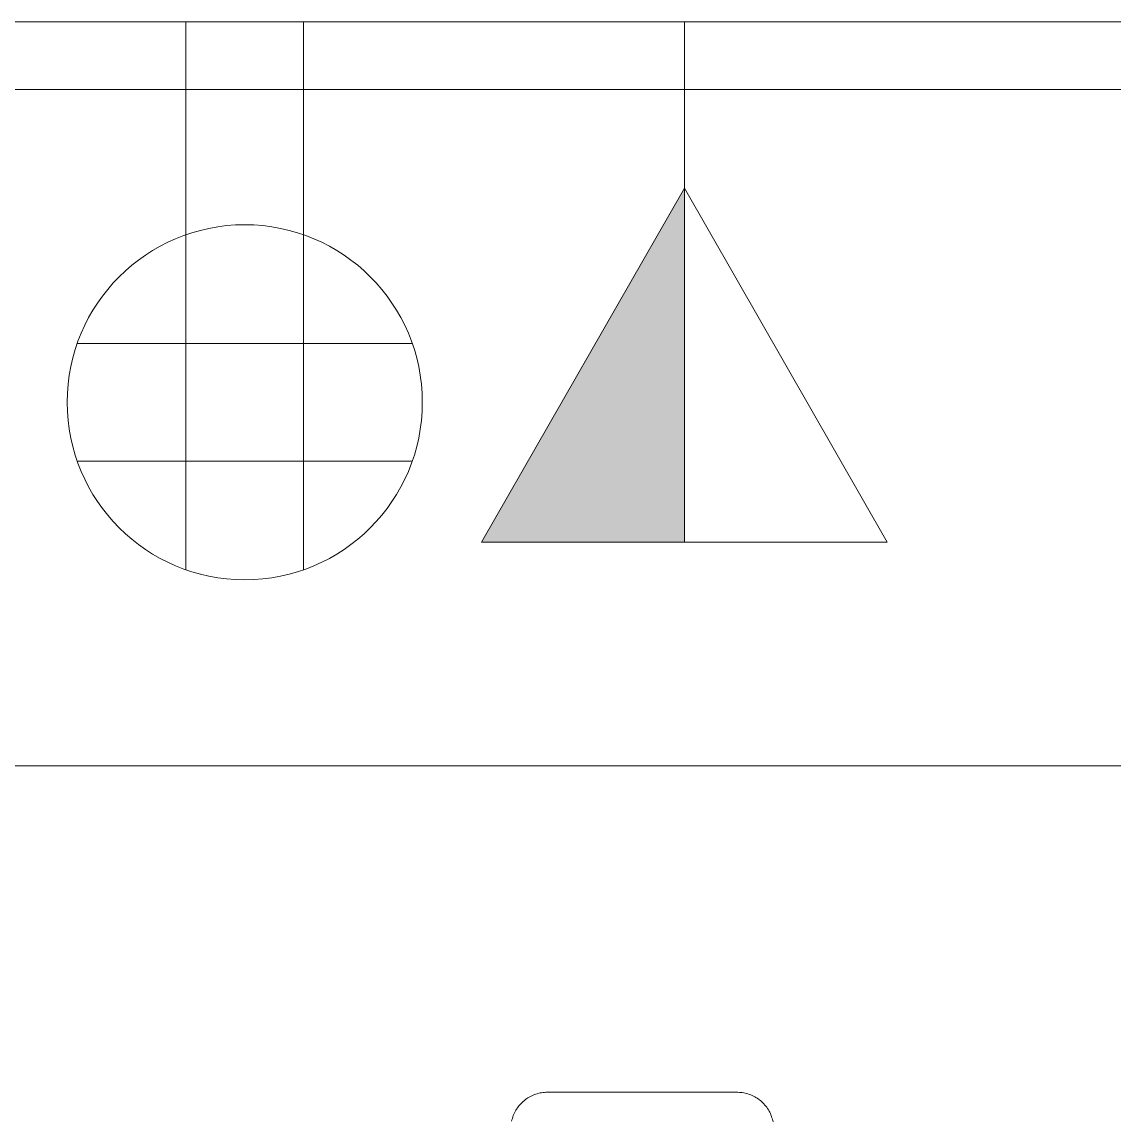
# Model space of a CAD drawing. Header units: inches. Extents: x 1 to 4637, y -664 to 702.
# Drawn here: x 1089.45 to 1121.74, y -316.85 to -284.35 of the extents above; entities that cross this region are included whole.
import ezdxf

# ---------------------------------------------------------------- set-up
doc = ezdxf.new("R2010")
doc.units = ezdxf.units.IN
doc.header["$MEASUREMENT"] = 0
for name, color, linetype, lineweight in [('A-ANNO-NOTE', 131, 'Continuous', 20), ('I-FURN', 30, 'Continuous', 9), ('I-WALL', 2, 'Continuous', 9)]:
    doc.layers.add(name, color=color, linetype=linetype, lineweight=lineweight)

# ---------------------------------------------------------------- blocks, each defined once
blk = doc.blocks.new('Desk - Group 3 - Typical-2416233-New Construction - Tel_Data_Elec Plan')
at = {"layer": 'I-FURN'}
for p, q in [((0, 0), (0, -48)), ((20, -48), (20, 0)), ((29.65, -13.99), (29.65, -19.598))]:
    blk.add_line(p, q, dxfattribs=at)
at = {"layer": 'I-FURN', "flags": 128}
for points in [[(30.528, -12.927), (30.486, -12.936), (30.444, -12.947), (30.403, -12.959), (30.362, -12.973), (30.321, -12.989), (30.282, -13.006), (30.243, -13.025), (30.204, -13.045), (30.167, -13.067), (30.131, -13.09), (30.095, -13.115), (30.061, -13.141), (30.027, -13.169), (29.995, -13.198), (29.964, -13.228), (29.934, -13.259), (29.905, -13.292), (29.878, -13.325), (29.852, -13.36), (29.828, -13.396), (29.805, -13.432), (29.783, -13.47), (29.763, -13.508), (29.745, -13.547), (29.728, -13.587), (29.712, -13.628), (29.699, -13.669), (29.687, -13.71), (29.676, -13.752), (29.668, -13.795), (29.661, -13.837), (29.655, -13.88), (29.652, -13.923), (29.65, -13.967), (29.65, -13.99)], [(29.65, -19.598), (29.651, -19.642), (29.653, -19.685), (29.658, -19.728), (29.664, -19.771), (29.671, -19.813), (29.681, -19.856), (29.692, -19.897), (29.705, -19.939), (29.719, -19.98), (29.735, -20.02), (29.753, -20.059), (29.772, -20.098), (29.793, -20.136), (29.815, -20.173), (29.839, -20.209), (29.864, -20.245), (29.891, -20.279), (29.918, -20.312), (29.948, -20.344), (29.978, -20.375), (30.01, -20.404), (30.043, -20.432), (30.076, -20.459), (30.111, -20.485), (30.147, -20.509), (30.184, -20.532), (30.222, -20.553), (30.261, -20.572), (30.3, -20.59), (30.34, -20.607), (30.381, -20.622), (30.422, -20.635), (30.463, -20.647), (30.506, -20.657)]]:
    blk.add_lwpolyline(points, dxfattribs=at)

msp = doc.modelspace()

# ---------------------------------------------------------------- hatches: boundary and pattern name
at = {"layer": 'A-ANNO-NOTE', "lineweight": 9}
msp.add_hatch(color=256, dxfattribs=at).paths.add_polyline_path([(1109.036, -299.731), (1109.036, -289.271), (1103.036, -299.731)], flags=0)

# ---------------------------------------------------------------- linework, layer by layer
at = {"layer": 'A-ANNO-NOTE'}
for p, q in [((1094.297, -284.353), (1094.297, -300.551)), ((1097.781, -284.353), (1097.781, -300.551)), ((1109.036, -284.353), (1109.036, -299.731)), ((1109.036, -289.271), (1103.036, -299.731)), ((1109.036, -289.271), (1103.036, -299.731)), ((1109.036, -299.731), (1109.036, -289.271)), ((1109.036, -289.271), (1115.036, -299.731)), ((1091.087, -293.857), (1100.992, -293.857)), ((1091.087, -297.341), (1100.992, -297.341)), ((1103.036, -299.731), (1109.036, -299.731)), ((1103.036, -299.731), (1115.036, -299.731))]:
    msp.add_line(p, q, dxfattribs=at)
msp.add_circle((1096.039, -295.599), 5.25, dxfattribs=at)
at = {"layer": 'I-WALL', "color": 250, "lineweight": 20}
msp.add_line((1048.036, -284.353), (1290.286, -284.353), dxfattribs=at)

# ---------------------------------------------------------------- block references
at = {"layer": 'I-FURN', "rotation": 269.9999999999997}
msp.add_blockref('Desk - Group 3 - Typical-2416233-New Construction - Tel_Data_Elec Plan', (1124.586, -286.353), dxfattribs=at)

doc.saveas('drawing.dxf')
